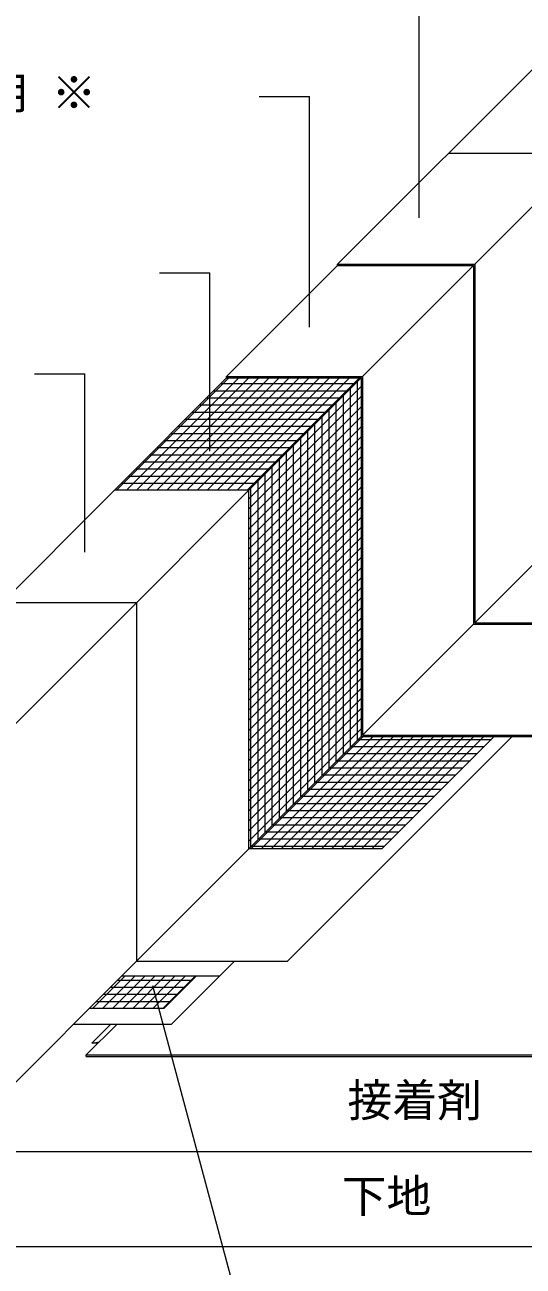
# Model space of a CAD drawing. Units: millimetres, scale not verified. Extents: x -3150 to 3150, y -4455 to 4455.
# Drawn here: x -1542 to -874, y 1211 to 2873 of the extents above; entities that cross this region are included whole.
import ezdxf
from ezdxf.enums import TextEntityAlignment as Align

# ---------------------------------------------------------------- set-up
doc = ezdxf.new("R2010")
doc.units = ezdxf.units.MM
doc.header["$LTSCALE"] = 10
for name, color, linetype, lineweight in [('0-0_0', 7, 'Continuous', 9), ('0-3_KUTAI', 3, 'Continuous', 18), ('0-4_BOUSUI', 1, 'Continuous', 18), ('0-5_MOJI', 7, 'Continuous', 18), ('0-6_HATCH', 9, 'Continuous', 18), ('0-9_kari', 1, 'Continuous', 18)]:
    doc.layers.add(name, color=color, linetype=linetype, lineweight=lineweight)
doc.styles.add('ＭＳ ゴシック', font='')
doc.styles.get('ＭＳ ゴシック').set_extended_font_data('MS Gothic')

msp = doc.modelspace()

# ---------------------------------------------------------------- linework, layer by layer
at = {"layer": '0-0_0', "lineweight": 18}
msp.add_line((-1063.42, 1769.66), (-913.06, 1920.02), dxfattribs=at)
msp.add_lwpolyline([(-1063.42, 1769.66), (-1241.62, 1769.66), (-1241.62, 2249.66), (-1421.62, 2249.66)], dxfattribs=at)
at = {"layer": '0-3_KUTAI'}
for p, q in [((-939.1, 2552.18), (-492.42, 2998.86)), ((-1089.46, 2401.82), (-940.9, 2550.38)), ((-1953.81, 1717.46), (-1271.26, 2400.02)), ((-1773.81, 1717.46), (-1091.26, 2400.02))]:
    msp.add_line(p, q, dxfattribs=at)
for points in [[(-1773.81, 1237.46), (-1391.98, 1619.3), (-1091.26, 1920.02)], [(-1953.81, 1717.46), (-1773.81, 1717.46), (-1773.81, 1237.46), (-849.81, 1237.46)]]:
    msp.add_lwpolyline(points, dxfattribs=at)
at = {"layer": '0-4_BOUSUI'}
for p, q in [((-1122.7, 2552.18), (-673.41, 3001.46)), ((-1271.26, 2401.82), (-1122.7, 2550.38)), ((-1122.7, 2550.38), (-1122.7, 2552.18)), ((-939.1, 2072.18), (-489.81, 2521.46)), ((-1271.26, 2400.02), (-1271.26, 2401.82)), ((-1089.46, 1921.82), (-940.9, 2070.38)), ((-1189.78, 1619.3), (-889.06, 1920.02)), ((-1411.68, 1599.6), (-1280.45, 1599.6)), ((-1476.29, 1534.99), (-1345.06, 1534.99)), ((-1459.26, 1493.82), (-1418.09, 1534.99)), ((-1459.26, 1492.02), (-1459.26, 1493.82)), ((-1459.26, 1493.82), (-595.26, 1493.82)), ((-1459.26, 1492.02), (-595.26, 1492.02))]:
    msp.add_line(p, q, dxfattribs=at)
for points in [[(-974.14, 2700.74), (-790.54, 2700.74), (-790.54, 2220.74), (197.79, 2220.74)], [(-1122.7, 2552.18), (-939.1, 2552.18), (-939.1, 2072.18), (-20.5, 2072.18)], [(-1122.7, 2550.38), (-940.9, 2550.38), (-940.9, 2070.38), (-20.5, 2070.38)], [(-1271.26, 2401.82), (-1089.46, 2401.82), (-1089.46, 1921.82), (-169.06, 1921.82)], [(-1271.26, 2400.02), (-1091.26, 2400.02), (-1091.26, 1920.02), (-169.06, 1920.02)], [(-1571.98, 2099.3), (-1391.98, 2099.3), (-1391.98, 1619.3), (-1189.78, 1619.3)], [(-1826.54, 1844.74), (-1646.54, 1844.74), (-1646.54, 1364.74), (-722.54, 1364.74)], [(-1454.72, 1556.56), (-1354.72, 1556.56), (-1311.68, 1599.6)]]:
    msp.add_lwpolyline(points, dxfattribs=at)
at = {"layer": '0-5_MOJI'}
for p, q in [((-1013.59, 2614.59), (-1013.59, 2993.34)), ((-1227.78, 2776.65), (-1160.28, 2776.65)), ((-1160.28, 2467.9), (-1160.28, 2776.65)), ((-1361.28, 2540.94), (-1293.78, 2540.94)), ((-1293.78, 2302.19), (-1293.78, 2540.94)), ((-1528.68, 2405.75), (-1461.18, 2405.75)), ((-1461.18, 2167), (-1461.18, 2405.75)), ((-1370.54, 1586.91), (-1192.85, 923.78))]:
    msp.add_line(p, q, dxfattribs=at)
at = {"layer": '0-6_HATCH'}
for p, q in [((-1418.71, 2249.66), (-1268.35, 2400.02)), ((-1405.24, 2249.66), (-1254.88, 2400.02)), ((-1391.77, 2249.66), (-1241.41, 2400.02)), ((-1378.3, 2249.66), (-1227.94, 2400.02)), ((-1364.83, 2249.66), (-1214.47, 2400.02)), ((-1351.36, 2249.66), (-1201, 2400.02)), ((-1337.89, 2249.66), (-1187.53, 2400.02)), ((-1324.42, 2249.66), (-1174.06, 2400.02)), ((-1310.95, 2249.66), (-1160.59, 2400.02)), ((-1297.48, 2249.66), (-1147.12, 2400.02)), ((-1284.01, 2249.66), (-1133.65, 2400.02)), ((-1270.54, 2249.66), (-1120.18, 2400.02)), ((-1257.07, 2249.66), (-1106.71, 2400.02)), ((-1243.6, 2249.66), (-1093.24, 2400.02)), ((-1095.91, 1915.36), (-1095.91, 2395.36)), ((-1288.27, 2383.01), (-1108.27, 2383.01)), ((-1278.74, 2392.54), (-1098.74, 2392.54)), ((-1241.62, 2238.17), (-1091.26, 2388.53)), ((-1114.96, 1896.31), (-1114.96, 2376.31)), ((-1105.44, 1905.84), (-1105.44, 2385.84)), ((-1307.32, 2363.96), (-1127.32, 2363.96)), ((-1297.79, 2373.49), (-1117.79, 2373.49)), ((-1241.62, 2224.7), (-1091.26, 2375.06)), ((-1241.62, 2211.23), (-1091.26, 2361.59)), ((-1124.49, 1886.79), (-1124.49, 2366.79)), ((-1326.37, 2344.91), (-1146.37, 2344.91)), ((-1316.84, 2354.44), (-1136.84, 2354.44)), ((-1241.62, 2197.76), (-1091.26, 2348.12)), ((-1143.54, 1867.74), (-1143.54, 2347.74)), ((-1134.01, 1877.26), (-1134.01, 2357.26)), ((-1335.89, 2335.39), (-1155.89, 2335.39)), ((-1241.62, 2184.29), (-1091.26, 2334.65)), ((-1162.59, 1848.69), (-1162.59, 2328.69)), ((-1153.06, 1858.21), (-1153.06, 2338.21)), ((-1354.94, 2316.34), (-1174.94, 2316.34)), ((-1345.42, 2325.86), (-1165.42, 2325.86)), ((-1241.62, 2170.82), (-1091.26, 2321.18)), ((-1181.64, 1829.64), (-1181.64, 2309.64)), ((-1172.11, 1839.16), (-1172.11, 2319.16)), ((-1373.99, 2297.29), (-1193.99, 2297.29)), ((-1364.47, 2306.81), (-1184.47, 2306.81)), ((-1241.62, 2157.35), (-1091.26, 2307.71)), ((-1241.62, 2143.88), (-1091.26, 2294.24)), ((-1191.16, 1820.11), (-1191.16, 2300.11)), ((-1393.04, 2278.24), (-1213.04, 2278.24)), ((-1383.52, 2287.76), (-1203.52, 2287.76)), ((-1241.62, 2130.41), (-1091.26, 2280.77)), ((-1210.21, 1801.06), (-1210.21, 2281.06)), ((-1200.69, 1810.59), (-1200.69, 2290.59)), ((-1402.57, 2268.71), (-1222.57, 2268.71)), ((-1241.62, 2116.94), (-1091.26, 2267.3)), ((-1229.26, 1782.01), (-1229.26, 2262.01)), ((-1219.74, 1791.54), (-1219.74, 2271.54)), ((-1412.09, 2259.19), (-1232.09, 2259.19)), ((-1241.62, 2103.47), (-1091.26, 2253.83)), ((-1238.79, 1772.49), (-1238.79, 2252.49)), ((-1241.62, 2090), (-1091.26, 2240.36)), ((-1241.62, 2076.53), (-1091.26, 2226.89)), ((-1241.62, 2063.06), (-1091.26, 2213.42)), ((-1241.62, 2049.59), (-1091.26, 2199.95)), ((-1241.62, 2036.12), (-1091.26, 2186.48)), ((-1241.62, 2022.65), (-1091.26, 2173.01)), ((-1241.62, 2009.18), (-1091.26, 2159.54)), ((-1241.62, 1995.71), (-1091.26, 2146.07)), ((-1241.62, 1982.24), (-1091.26, 2132.6)), ((-1241.62, 1968.77), (-1091.26, 2119.13)), ((-1241.62, 1955.29), (-1091.26, 2105.66)), ((-1241.62, 1941.82), (-1091.26, 2092.18)), ((-1241.62, 1928.35), (-1091.26, 2078.71)), ((-1241.62, 1914.88), (-1091.26, 2065.24)), ((-1241.62, 1901.41), (-1091.26, 2051.77)), ((-1241.62, 1887.94), (-1091.26, 2038.3)), ((-1241.62, 1874.47), (-1091.26, 2024.83)), ((-1241.62, 1861), (-1091.26, 2011.36)), ((-1241.62, 1847.53), (-1091.26, 1997.89)), ((-1241.62, 1834.06), (-1091.26, 1984.42)), ((-1241.62, 1820.59), (-1091.26, 1970.95)), ((-1241.62, 1807.12), (-1091.26, 1957.48)), ((-1241.62, 1793.65), (-1091.26, 1944.01)), ((-1241.62, 1780.18), (-1091.26, 1930.54)), ((-1238.66, 1769.66), (-1088.3, 1920.02)), ((-1225.19, 1769.66), (-1074.83, 1920.02)), ((-1211.72, 1769.66), (-1061.36, 1920.02)), ((-1198.25, 1769.66), (-1047.89, 1920.02)), ((-1184.78, 1769.66), (-1034.42, 1920.02)), ((-1171.31, 1769.66), (-1020.95, 1920.02)), ((-1157.84, 1769.66), (-1007.48, 1920.02)), ((-1144.37, 1769.66), (-994.01, 1920.02)), ((-1130.9, 1769.66), (-980.54, 1920.02)), ((-1117.43, 1769.66), (-967.07, 1920.02)), ((-1103.96, 1769.66), (-953.6, 1920.02)), ((-1094.99, 1916.29), (-916.79, 1916.29)), ((-1090.49, 1769.66), (-940.13, 1920.02)), ((-1077.02, 1769.66), (-926.66, 1920.02)), ((-1063.55, 1769.66), (-913.19, 1920.02)), ((-1114.04, 1897.24), (-935.84, 1897.24)), ((-1104.52, 1906.76), (-926.32, 1906.76)), ((-1133.09, 1878.19), (-954.89, 1878.19)), ((-1123.57, 1887.71), (-945.37, 1887.71)), ((-1142.62, 1868.66), (-964.42, 1868.66)), ((-1161.67, 1849.61), (-983.47, 1849.61)), ((-1152.14, 1859.14), (-973.94, 1859.14)), ((-1180.72, 1830.56), (-1002.52, 1830.56)), ((-1171.19, 1840.09), (-992.99, 1840.09)), ((-1199.77, 1811.51), (-1021.57, 1811.51)), ((-1190.24, 1821.04), (-1012.04, 1821.04)), ((-1209.29, 1801.99), (-1031.09, 1801.99)), ((-1228.34, 1782.94), (-1050.14, 1782.94)), ((-1218.82, 1792.46), (-1040.62, 1792.46)), ((-1237.87, 1773.41), (-1059.67, 1773.41)), ((-1450.39, 1556.56), (-1407.36, 1599.6)), ((-1436.92, 1556.56), (-1393.89, 1599.6)), ((-1423.45, 1556.56), (-1380.42, 1599.6)), ((-1409.98, 1556.56), (-1366.95, 1599.6)), ((-1396.51, 1556.56), (-1353.47, 1599.6)), ((-1383.04, 1556.56), (-1340, 1599.6)), ((-1369.57, 1556.56), (-1326.53, 1599.6)), ((-1356.1, 1556.56), (-1313.06, 1599.6)), ((-1426.72, 1584.56), (-1326.72, 1584.56)), ((-1417.19, 1594.08), (-1317.19, 1594.08)), ((-1445.77, 1565.51), (-1345.77, 1565.51)), ((-1436.24, 1575.03), (-1336.24, 1575.03))]:
    msp.add_line(p, q, dxfattribs=at)
at = {"layer": '0-9_kari'}
for p, q in [((-1260.74, 1619.3), (-1345.06, 1534.99)), ((-1451.58, 1509.7), (-1426.29, 1534.99))]:
    msp.add_line(p, q, dxfattribs=at)
msp.add_lwpolyline([(-1443.38, 1509.7), (-1451.58, 1509.7), (-1441.58, 1511.5)], dxfattribs=at)

# ---------------------------------------------------------------- texts
at = {"layer": '0-5_MOJI', "style": 'ＭＳ ゴシック'}
for s, p in [('ウレタン防水材立上用 ※', (-2135.68, 2746.65)), ('接着剤', (-1109.41, 1398.07)), ('下地', (-1117.14, 1269.94))]:
    msp.add_text(s, height=43.99, dxfattribs=at).set_placement(p, align=Align.BOTTOM_LEFT)

doc.saveas('drawing.dxf')
